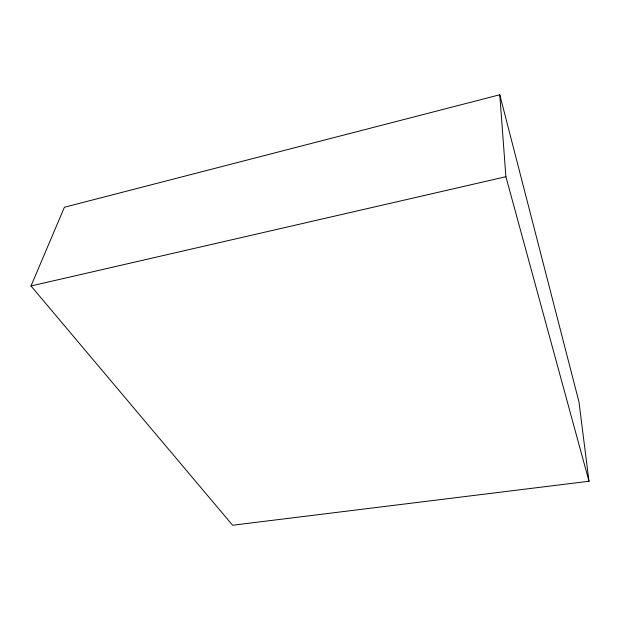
<?xml version="1.0" encoding="UTF-8"?>
<svg xmlns="http://www.w3.org/2000/svg" width="620" height="620" viewBox="0 0 620 620"><rect width="100%" height="100%" fill="white"/><g stroke="black" fill="none" stroke-linecap="round" stroke-linejoin="round"><path stroke-width="0.93" d="M31 285.975L64.403 207.251L499.782 94.759L578.964 401.9L589 481.252L232.608 525.241L31 285.975L505.897 176.716L499.782 94.759M505.897 176.716L589 481.252"/></g></svg>
